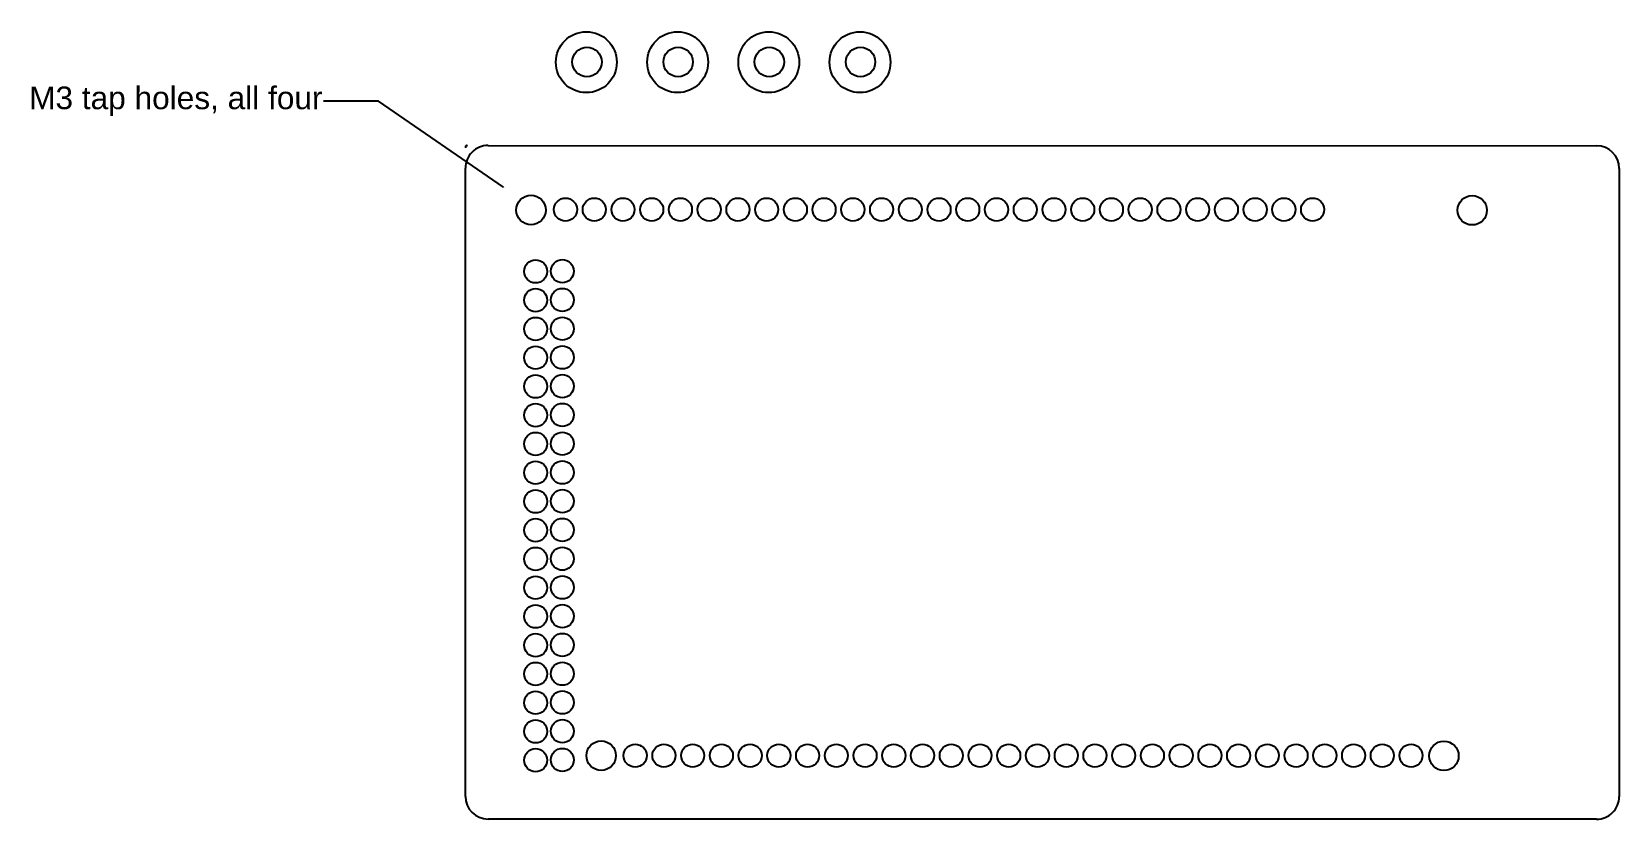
# Model space of a CAD drawing. Header units: millimetres. Extents: x -26 to 115, y -39 to 31.
import ezdxf
from ezdxf import colors
from ezdxf.entities.mleader import LeaderData, LeaderLine
from ezdxf.math import Vec2, Vec3

# ---------------------------------------------------------------- set-up
doc = ezdxf.new("R2010")
doc.units = ezdxf.units.MM
doc.header["$MEASUREMENT"] = 0
doc.styles.get("Standard").update_dxf_attribs({"font": 'ARIAL.TTF'})

msp = doc.modelspace()

# ---------------------------------------------------------------- linework, layer by layer
for p, q in [((14.52, 20.5), (112.52, 20.48)), ((12.52, -37), (12.52, 18.5)), ((114.52, 18.48), (114.52, -37.02)), ((112.52, -39.02), (14.52, -39))]:
    msp.add_line(p, q)
for centre, radius in [((23.21, 27.86), 2.69), ((31.28, 27.86), 2.69), ((39.34, 27.86), 2.69), ((47.4, 27.86), 2.69), ((23.27, 27.88), 1.3), ((31.33, 27.88), 1.3), ((39.39, 27.88), 1.3), ((47.45, 27.88), 1.3), ((18.32, 14.8), 1.3), ((21.37, 14.84), 1.02), ((23.91, 14.84), 1.02), ((26.45, 14.84), 1.02), ((28.99, 14.84), 1.02), ((31.53, 14.84), 1.02), ((34.07, 14.84), 1.02), ((36.61, 14.84), 1.02), ((39.15, 14.84), 1.02), ((41.69, 14.84), 1.02), ((44.23, 14.84), 1.02), ((46.77, 14.84), 1.02), ((49.31, 14.84), 1.02), ((51.85, 14.84), 1.02), ((54.39, 14.84), 1.02), ((56.93, 14.84), 1.02), ((59.47, 14.84), 1.02), ((62.01, 14.84), 1.02), ((64.55, 14.84), 1.02), ((67.09, 14.84), 1.02), ((69.63, 14.84), 1.02), ((72.17, 14.84), 1.02), ((74.71, 14.84), 1.02), ((77.25, 14.84), 1.02), ((79.79, 14.84), 1.02), ((82.33, 14.84), 1.02), ((84.87, 14.84), 1.02), ((87.41, 14.84), 1.02), ((101.52, 14.78), 1.3), ((18.73, 9.38), 1.02), ((21.09, 9.4), 1.02), ((18.73, 6.84), 1.02), ((21.09, 6.86), 1.02), ((18.73, 4.3), 1.02), ((21.09, 4.32), 1.02), ((18.73, 1.76), 1.02), ((21.09, 1.78), 1.02), ((18.73, -0.78), 1.02), ((21.09, -0.76), 1.02), ((18.73, -3.32), 1.02), ((21.09, -3.3), 1.02), ((18.73, -5.86), 1.02), ((21.09, -5.84), 1.02), ((18.73, -8.4), 1.02), ((21.09, -8.38), 1.02), ((18.73, -10.94), 1.02), ((21.09, -10.92), 1.02), ((18.73, -13.48), 1.02), ((21.09, -13.46), 1.02), ((18.73, -16.02), 1.02), ((21.09, -16), 1.02), ((18.73, -18.56), 1.02), ((21.09, -18.54), 1.02), ((18.73, -21.1), 1.02), ((21.09, -21.08), 1.02), ((18.73, -23.64), 1.02), ((21.09, -23.62), 1.02), ((18.73, -26.18), 1.02), ((21.09, -26.16), 1.02), ((18.73, -28.72), 1.02), ((21.09, -28.7), 1.02), ((18.73, -31.26), 1.02), ((21.09, -31.24), 1.02), ((24.52, -33.4), 1.3), ((99.02, -33.42), 1.3), ((18.73, -33.8), 1.02), ((21.09, -33.78), 1.02), ((27.53, -33.4), 1.02), ((30.07, -33.4), 1.02), ((32.61, -33.4), 1.02), ((35.15, -33.4), 1.02), ((37.69, -33.4), 1.02), ((40.23, -33.4), 1.02), ((42.77, -33.4), 1.02), ((45.31, -33.4), 1.02), ((47.85, -33.4), 1.02), ((50.39, -33.4), 1.02), ((52.93, -33.4), 1.02), ((55.47, -33.4), 1.02), ((58.01, -33.4), 1.02), ((60.55, -33.4), 1.02), ((63.09, -33.4), 1.02), ((65.63, -33.4), 1.02), ((68.17, -33.4), 1.02), ((70.71, -33.4), 1.02), ((73.25, -33.4), 1.02), ((75.79, -33.4), 1.02), ((78.33, -33.4), 1.02), ((80.87, -33.4), 1.02), ((83.41, -33.4), 1.02), ((85.95, -33.4), 1.02), ((88.49, -33.4), 1.02), ((91.03, -33.4), 1.02), ((93.57, -33.4), 1.02), ((96.11, -33.4), 1.02)]:
    msp.add_circle(centre, radius)
for centre, radius, start, end in [((12.62, 20.4), 0.1, 89.9894, 180), ((12.72, 20.3), 0.2, 89.9894, 180), ((14.52, 18.5), 2, 89.9894, 180), ((112.52, 18.48), 2, 360, 89.9894), ((14.52, -37), 2, 180, 269.9894), ((112.52, -37.02), 2, 269.9894, 360)]:
    msp.add_arc(centre, radius, start, end)

# ---------------------------------------------------------------- leaders
ml = msp.add_multileader_mtext('Standard')
ml.set_content('M3 tap holes, all four', color=256)
ml.set_leader_properties()
ml.build(insert=Vec2(0, 0))
ml.multileader.update_dxf_attribs({"dogleg_length": 0.36, "arrow_head_size": 0.18})
ctx = ml.context
ctx.base_point, ctx.char_height, ctx.arrow_head_size, ctx.landing_gap_size, ctx.plane_origin = Vec3(-25.97, 24.43), 2, 0.18, 0.09, Vec3(-4.78, 23.98)
ctx.text_align_type = 2
notes = []
notes.append((ctx, [(0, (1, 1, 0), (4.83, 24.43), (-1, 0), 4.85, [(0, [(16.03, 16.71)], 0, [])])]))
ctx.mtext.insert, ctx.mtext.alignment, ctx.mtext.flow_direction = Vec3(-0.11, 25.71), 3, 5
for ctx, leaders in notes:
    for number, flags, end, landing, length, lines in leaders:
        leader = LeaderData()
        leader.index, (leader.has_last_leader_line, leader.has_dogleg_vector, leader.attachment_direction) = number, flags
        leader.last_leader_point, leader.dogleg_vector, leader.dogleg_length = Vec3(end), Vec3(landing), length
        for number, points, colour, breaks in lines:
            line = LeaderLine()
            line.index, line.vertices, line.color, line.breaks = number, Vec3.list(points), colors.encode_raw_color(colour), breaks
            leader.lines.append(line)
        ctx.leaders.append(leader)

doc.saveas('drawing.dxf')
